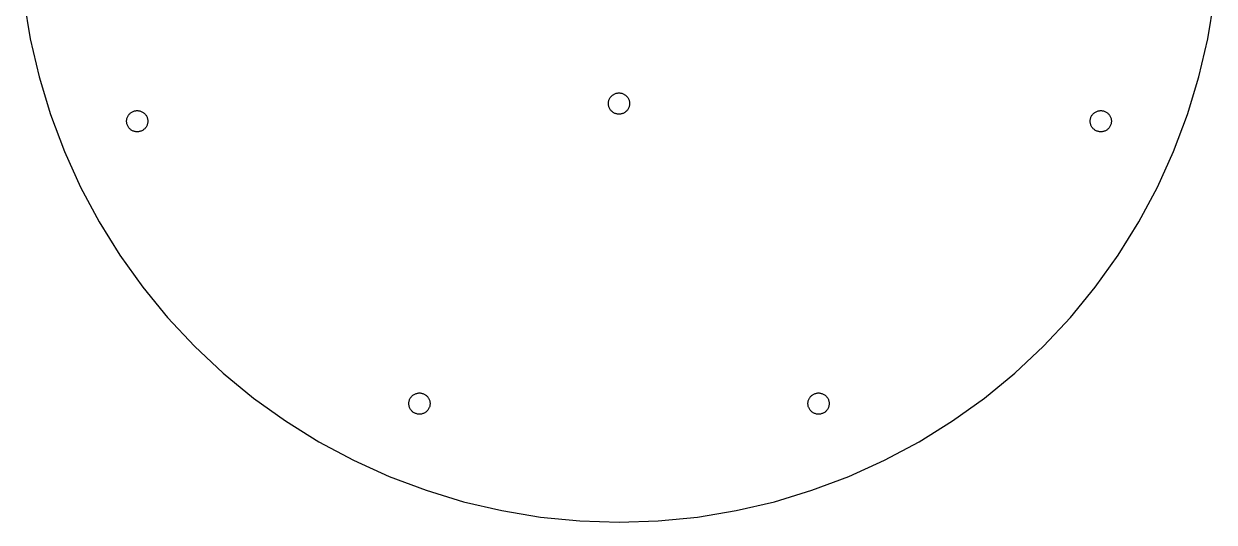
# Model space of a CAD drawing. Header units: metres. Extents: x -99 to 99, y -99 to 99.
# Drawn here: x -98.2 to 98.2, y -99 to -16.9 of the extents above; entities that cross this region are included whole.
import ezdxf

# ---------------------------------------------------------------- set-up
doc = ezdxf.new("R2010")
doc.units = ezdxf.units.M

msp = doc.modelspace()

# ---------------------------------------------------------------- linework, layer by layer
for p, q in [((-98.153, -12.9221), (-97.0977, -19.3139)), ((97.0977, -19.3139), (98.153, -12.9221)), ((-97.0977, -19.3139), (-95.6266, -25.6231)), ((95.6266, -25.6231), (97.0977, -19.3139)), ((-95.6266, -25.6231), (-93.7461, -31.8225)), ((93.7461, -31.8225), (95.6266, -25.6231)), ((-1.69037, -29.5471), (-1.65712, -29.4375)), ((-1.65712, -29.4375), (-1.61678, -29.3303)), ((-1.61678, -29.3303), (-1.56952, -29.226)), ((-1.56952, -29.226), (-1.51553, -29.125)), ((-1.51553, -29.125), (-1.45506, -29.0277)), ((-1.45506, -29.0277), (-1.38837, -28.9347)), ((-1.38837, -28.9347), (-1.31572, -28.8461)), ((-1.31572, -28.8461), (-1.23743, -28.7626)), ((-1.23743, -28.7626), (-1.15385, -28.6843)), ((-1.15385, -28.6843), (-1.06532, -28.6116)), ((-1.06532, -28.6116), (-0.972244, -28.5449)), ((-0.972244, -28.5449), (-0.875, -28.4845)), ((-0.875, -28.4845), (-0.774002, -28.4305)), ((-0.774002, -28.4305), (-0.669693, -28.3832)), ((-0.669693, -28.3832), (-0.562515, -28.3429)), ((-0.562515, -28.3429), (-0.452927, -28.3096)), ((-0.452927, -28.3096), (-0.3414, -28.2836)), ((-0.3414, -28.2836), (-0.228409, -28.265)), ((-0.228409, -28.265), (-0.114441, -28.2537)), ((-0.114441, -28.2537), (0, -28.25)), ((0, -28.25), (0.114441, -28.2537)), ((0.114441, -28.2537), (0.228409, -28.265)), ((0.228409, -28.265), (0.3414, -28.2836)), ((0.3414, -28.2836), (0.452927, -28.3096)), ((0.452927, -28.3096), (0.562515, -28.3429)), ((0.562515, -28.3429), (0.669693, -28.3832)), ((0.669693, -28.3832), (0.774002, -28.4305)), ((0.774002, -28.4305), (0.875, -28.4845)), ((0.875, -28.4845), (0.972244, -28.5449)), ((0.972244, -28.5449), (1.06532, -28.6116)), ((1.06532, -28.6116), (1.15385, -28.6843)), ((1.15385, -28.6843), (1.23743, -28.7626)), ((1.23743, -28.7626), (1.31572, -28.8461)), ((1.31572, -28.8461), (1.38837, -28.9347)), ((1.38837, -28.9347), (1.45506, -29.0277)), ((1.45506, -29.0277), (1.51553, -29.125)), ((1.51553, -29.125), (1.56952, -29.226)), ((1.56952, -29.226), (1.61678, -29.3303)), ((1.61678, -29.3303), (1.65712, -29.4375)), ((1.65712, -29.4375), (1.69037, -29.5471)), ((-80.4259, -31.4557), (-80.3286, -31.3952)), ((-80.3286, -31.3952), (-80.2276, -31.3412)), ((-80.2276, -31.3412), (-80.1233, -31.294)), ((-80.1233, -31.294), (-80.0161, -31.2536)), ((-80.0161, -31.2536), (-79.9066, -31.2204)), ((-79.9066, -31.2204), (-79.795, -31.1944)), ((-79.795, -31.1944), (-79.6821, -31.1757)), ((-79.6821, -31.1757), (-79.5681, -31.1645)), ((-79.5681, -31.1645), (-79.4536, -31.1608)), ((-79.4536, -31.1608), (-79.3392, -31.1645)), ((-79.3392, -31.1645), (-79.2252, -31.1757)), ((-79.2252, -31.1757), (-79.1122, -31.1944)), ((-79.1122, -31.1944), (-79.0007, -31.2204)), ((-79.0007, -31.2204), (-78.8911, -31.2536)), ((-78.8911, -31.2536), (-78.7839, -31.294)), ((-78.7839, -31.294), (-78.6796, -31.3412)), ((-78.6796, -31.3412), (-78.5786, -31.3952)), ((-78.5786, -31.3952), (-78.4814, -31.4557)), ((-1.75, -30), (-1.74625, -29.8855)), ((-1.74625, -30.1144), (-1.75, -30)), ((-1.74625, -29.8855), (-1.73502, -29.7716)), ((-1.73502, -30.2284), (-1.74625, -30.1144)), ((-1.73502, -29.7716), (-1.71637, -29.6586)), ((-1.71637, -30.3414), (-1.73502, -30.2284)), ((-1.71637, -29.6586), (-1.69037, -29.5471)), ((-1.69037, -30.4529), (-1.71637, -30.3414)), ((-1.65712, -30.5625), (-1.69037, -30.4529)), ((-1.61678, -30.6697), (-1.65712, -30.5625)), ((-1.56952, -30.774), (-1.61678, -30.6697)), ((-1.51553, -30.875), (-1.56952, -30.774)), ((-1.45506, -30.9722), (-1.51553, -30.875)), ((-1.38837, -31.0653), (-1.45506, -30.9722)), ((-1.31572, -31.1539), (-1.38837, -31.0653)), ((-1.23743, -31.2374), (-1.31572, -31.1539)), ((-1.15385, -31.3157), (-1.23743, -31.2374)), ((-1.06532, -31.3884), (-1.15385, -31.3157)), ((-0.972244, -31.4551), (-1.06532, -31.3884)), ((1.06532, -31.3884), (0.972244, -31.4551)), ((1.15385, -31.3157), (1.06532, -31.3884)), ((1.23743, -31.2374), (1.15385, -31.3157)), ((1.31572, -31.1539), (1.23743, -31.2374)), ((1.38837, -31.0653), (1.31572, -31.1539)), ((1.45506, -30.9722), (1.38837, -31.0653)), ((1.51553, -30.875), (1.45506, -30.9722)), ((1.56952, -30.774), (1.51553, -30.875)), ((1.61678, -30.6697), (1.56952, -30.774)), ((1.65712, -30.5625), (1.61678, -30.6697)), ((1.69037, -30.4529), (1.65712, -30.5625)), ((1.69037, -29.5471), (1.71637, -29.6586)), ((1.71637, -30.3414), (1.69037, -30.4529)), ((1.71637, -29.6586), (1.73502, -29.7716)), ((1.73502, -30.2284), (1.71637, -30.3414)), ((1.73502, -29.7716), (1.74625, -29.8855)), ((1.74625, -30.1144), (1.73502, -30.2284)), ((1.74625, -29.8855), (1.75, -30)), ((1.75, -30), (1.74625, -30.1144)), ((78.4814, -31.4557), (78.5786, -31.3952)), ((78.5786, -31.3952), (78.6796, -31.3412)), ((78.6796, -31.3412), (78.7839, -31.294)), ((78.7839, -31.294), (78.8911, -31.2536)), ((78.8911, -31.2536), (79.0007, -31.2204)), ((79.0007, -31.2204), (79.1122, -31.1944)), ((79.1122, -31.1944), (79.2252, -31.1757)), ((79.2252, -31.1757), (79.3392, -31.1645)), ((79.3392, -31.1645), (79.4536, -31.1608)), ((79.4536, -31.1608), (79.5681, -31.1645)), ((79.5681, -31.1645), (79.6821, -31.1757)), ((79.6821, -31.1757), (79.795, -31.1944)), ((79.795, -31.1944), (79.9066, -31.2204)), ((79.9066, -31.2204), (80.0161, -31.2536)), ((80.0161, -31.2536), (80.1233, -31.294)), ((80.1233, -31.294), (80.2276, -31.3412)), ((80.2276, -31.3412), (80.3286, -31.3952)), ((80.3286, -31.3952), (80.4259, -31.4557)), ((-93.7461, -31.8225), (-91.4641, -37.8857)), ((-81.2036, -32.9108), (-81.1999, -32.7963)), ((-81.1999, -33.0252), (-81.2036, -32.9108)), ((-81.1999, -32.7963), (-81.1887, -32.6823)), ((-81.1887, -33.1392), (-81.1999, -33.0252)), ((-81.1887, -32.6823), (-81.17, -32.5694)), ((-81.17, -33.2522), (-81.1887, -33.1392)), ((-81.17, -32.5694), (-81.144, -32.4578)), ((-81.144, -33.3637), (-81.17, -33.2522)), ((-81.144, -32.4578), (-81.1108, -32.3483)), ((-81.1108, -33.4733), (-81.144, -33.3637)), ((-81.1108, -32.3483), (-81.0704, -32.2411)), ((-81.0704, -32.2411), (-81.0232, -32.1368)), ((-81.0232, -32.1368), (-80.9692, -32.0358)), ((-80.9692, -32.0358), (-80.9087, -31.9385)), ((-80.9087, -31.9385), (-80.842, -31.8454)), ((-80.842, -31.8454), (-80.7693, -31.7569)), ((-80.7693, -31.7569), (-80.6911, -31.6733)), ((-80.6911, -31.6733), (-80.6075, -31.595)), ((-80.6075, -31.595), (-80.519, -31.5224)), ((-80.519, -31.5224), (-80.4259, -31.4557)), ((-78.4814, -31.4557), (-78.3883, -31.5224)), ((-78.3883, -31.5224), (-78.2998, -31.595)), ((-78.2998, -31.595), (-78.2162, -31.6733)), ((-78.2162, -31.6733), (-78.1379, -31.7569)), ((-78.1379, -31.7569), (-78.0653, -31.8454)), ((-78.0653, -31.8454), (-77.9986, -31.9385)), ((-77.9986, -31.9385), (-77.9381, -32.0358)), ((-77.9381, -32.0358), (-77.8841, -32.1368)), ((-77.8841, -32.1368), (-77.8368, -32.2411)), ((-77.8368, -32.2411), (-77.7965, -32.3483)), ((-77.7965, -32.3483), (-77.7633, -32.4578)), ((-77.7633, -33.3637), (-77.7965, -33.4733)), ((-77.7633, -32.4578), (-77.7373, -32.5694)), ((-77.7373, -33.2522), (-77.7633, -33.3637)), ((-77.7373, -32.5694), (-77.7186, -32.6823)), ((-77.7186, -33.1392), (-77.7373, -33.2522)), ((-77.7186, -32.6823), (-77.7074, -32.7963)), ((-77.7074, -33.0252), (-77.7186, -33.1392)), ((-77.7074, -32.7963), (-77.7036, -32.9108)), ((-77.7036, -32.9108), (-77.7074, -33.0252)), ((-0.875, -31.5155), (-0.972244, -31.4551)), ((-0.774002, -31.5695), (-0.875, -31.5155)), ((-0.669693, -31.6168), (-0.774002, -31.5695)), ((-0.562515, -31.6571), (-0.669693, -31.6168)), ((-0.452927, -31.6904), (-0.562515, -31.6571)), ((-0.3414, -31.7164), (-0.452927, -31.6904)), ((-0.228409, -31.735), (-0.3414, -31.7164)), ((-0.114441, -31.7462), (-0.228409, -31.735)), ((0, -31.75), (-0.114441, -31.7462)), ((0.114441, -31.7462), (0, -31.75)), ((0.228409, -31.735), (0.114441, -31.7462)), ((0.3414, -31.7164), (0.228409, -31.735)), ((0.452927, -31.6904), (0.3414, -31.7164)), ((0.562515, -31.6571), (0.452927, -31.6904)), ((0.669693, -31.6168), (0.562515, -31.6571)), ((0.774002, -31.5695), (0.669693, -31.6168)), ((0.875, -31.5155), (0.774002, -31.5695)), ((0.972244, -31.4551), (0.875, -31.5155)), ((77.7036, -32.9108), (77.7074, -32.7963)), ((77.7074, -33.0252), (77.7036, -32.9108)), ((77.7074, -32.7963), (77.7186, -32.6823)), ((77.7186, -33.1392), (77.7074, -33.0252)), ((77.7186, -32.6823), (77.7373, -32.5694)), ((77.7373, -33.2522), (77.7186, -33.1392)), ((77.7373, -32.5694), (77.7633, -32.4578)), ((77.7633, -33.3637), (77.7373, -33.2522)), ((77.7633, -32.4578), (77.7965, -32.3483)), ((77.7965, -33.4733), (77.7633, -33.3637)), ((77.7965, -32.3483), (77.8368, -32.2411)), ((77.8368, -32.2411), (77.8841, -32.1368)), ((77.8841, -32.1368), (77.9381, -32.0358)), ((77.9381, -32.0358), (77.9986, -31.9385)), ((77.9986, -31.9385), (78.0653, -31.8454)), ((78.0653, -31.8454), (78.1379, -31.7569)), ((78.1379, -31.7569), (78.2162, -31.6733)), ((78.2162, -31.6733), (78.2998, -31.595)), ((78.2998, -31.595), (78.3883, -31.5224)), ((78.3883, -31.5224), (78.4814, -31.4557)), ((80.4259, -31.4557), (80.519, -31.5224)), ((80.519, -31.5224), (80.6075, -31.595)), ((80.6075, -31.595), (80.6911, -31.6733)), ((80.6911, -31.6733), (80.7693, -31.7569)), ((80.7693, -31.7569), (80.842, -31.8454)), ((80.842, -31.8454), (80.9087, -31.9385)), ((80.9087, -31.9385), (80.9692, -32.0358)), ((80.9692, -32.0358), (81.0232, -32.1368)), ((81.0232, -32.1368), (81.0704, -32.2411)), ((81.0704, -32.2411), (81.1108, -32.3483)), ((81.1108, -32.3483), (81.144, -32.4578)), ((81.144, -33.3637), (81.1108, -33.4733)), ((81.144, -32.4578), (81.17, -32.5694)), ((81.17, -33.2522), (81.144, -33.3637)), ((81.17, -32.5694), (81.1887, -32.6823)), ((81.1887, -33.1392), (81.17, -33.2522)), ((81.1887, -32.6823), (81.1999, -32.7963)), ((81.1999, -33.0252), (81.1887, -33.1392)), ((81.1999, -32.7963), (81.2036, -32.9108)), ((81.2036, -32.9108), (81.1999, -33.0252)), ((91.4641, -37.8857), (93.7461, -31.8225)), ((-81.0704, -33.5805), (-81.1108, -33.4733)), ((-81.0232, -33.6848), (-81.0704, -33.5805)), ((-80.9692, -33.7858), (-81.0232, -33.6848)), ((-80.9087, -33.883), (-80.9692, -33.7858)), ((-80.842, -33.9761), (-80.9087, -33.883)), ((-80.7693, -34.0646), (-80.842, -33.9761)), ((-80.6911, -34.1482), (-80.7693, -34.0646)), ((-80.6075, -34.2265), (-80.6911, -34.1482)), ((-80.519, -34.2991), (-80.6075, -34.2265)), ((-80.4259, -34.3658), (-80.519, -34.2991)), ((-80.3286, -34.4263), (-80.4259, -34.3658)), ((-80.2276, -34.4803), (-80.3286, -34.4263)), ((-80.1233, -34.5276), (-80.2276, -34.4803)), ((-80.0161, -34.5679), (-80.1233, -34.5276)), ((-79.9066, -34.6011), (-80.0161, -34.5679)), ((-79.795, -34.6271), (-79.9066, -34.6011)), ((-79.6821, -34.6458), (-79.795, -34.6271)), ((-79.5681, -34.657), (-79.6821, -34.6458)), ((-79.4536, -34.6608), (-79.5681, -34.657)), ((-79.3392, -34.657), (-79.4536, -34.6608)), ((-79.2252, -34.6458), (-79.3392, -34.657)), ((-79.1122, -34.6271), (-79.2252, -34.6458)), ((-79.0007, -34.6011), (-79.1122, -34.6271)), ((-78.8911, -34.5679), (-79.0007, -34.6011)), ((-78.7839, -34.5276), (-78.8911, -34.5679)), ((-78.6796, -34.4803), (-78.7839, -34.5276)), ((-78.5786, -34.4263), (-78.6796, -34.4803)), ((-78.4814, -34.3658), (-78.5786, -34.4263)), ((-78.3883, -34.2991), (-78.4814, -34.3658)), ((-78.2998, -34.2265), (-78.3883, -34.2991)), ((-78.2162, -34.1482), (-78.2998, -34.2265)), ((-78.1379, -34.0646), (-78.2162, -34.1482)), ((-78.0653, -33.9761), (-78.1379, -34.0646)), ((-77.9986, -33.883), (-78.0653, -33.9761)), ((-77.9381, -33.7858), (-77.9986, -33.883)), ((-77.8841, -33.6848), (-77.9381, -33.7858)), ((-77.8368, -33.5805), (-77.8841, -33.6848)), ((-77.7965, -33.4733), (-77.8368, -33.5805)), ((77.8368, -33.5805), (77.7965, -33.4733)), ((77.8841, -33.6848), (77.8368, -33.5805)), ((77.9381, -33.7858), (77.8841, -33.6848)), ((77.9986, -33.883), (77.9381, -33.7858)), ((78.0653, -33.9761), (77.9986, -33.883)), ((78.1379, -34.0646), (78.0653, -33.9761)), ((78.2162, -34.1482), (78.1379, -34.0646)), ((78.2998, -34.2265), (78.2162, -34.1482)), ((78.3883, -34.2991), (78.2998, -34.2265)), ((78.4814, -34.3658), (78.3883, -34.2991)), ((78.5786, -34.4263), (78.4814, -34.3658)), ((78.6796, -34.4803), (78.5786, -34.4263)), ((78.7839, -34.5276), (78.6796, -34.4803)), ((78.8911, -34.5679), (78.7839, -34.5276)), ((79.0007, -34.6011), (78.8911, -34.5679)), ((79.1122, -34.6271), (79.0007, -34.6011)), ((79.2252, -34.6458), (79.1122, -34.6271)), ((79.3392, -34.657), (79.2252, -34.6458)), ((79.4536, -34.6608), (79.3392, -34.657)), ((79.5681, -34.657), (79.4536, -34.6608)), ((79.6821, -34.6458), (79.5681, -34.657)), ((79.795, -34.6271), (79.6821, -34.6458)), ((79.9066, -34.6011), (79.795, -34.6271)), ((80.0161, -34.5679), (79.9066, -34.6011)), ((80.1233, -34.5276), (80.0161, -34.5679)), ((80.2276, -34.4803), (80.1233, -34.5276)), ((80.3286, -34.4263), (80.2276, -34.4803)), ((80.4259, -34.3658), (80.3286, -34.4263)), ((80.519, -34.2991), (80.4259, -34.3658)), ((80.6075, -34.2265), (80.519, -34.2991)), ((80.6911, -34.1482), (80.6075, -34.2265)), ((80.7693, -34.0646), (80.6911, -34.1482)), ((80.842, -33.9761), (80.7693, -34.0646)), ((80.9087, -33.883), (80.842, -33.9761)), ((80.9692, -33.7858), (80.9087, -33.883)), ((81.0232, -33.6848), (80.9692, -33.7858)), ((81.0704, -33.5805), (81.0232, -33.6848)), ((81.1108, -33.4733), (81.0704, -33.5805)), ((-91.4641, -37.8857), (-88.7904, -43.7866)), ((88.7904, -43.7866), (91.4641, -37.8857)), ((-88.7904, -43.7866), (-85.7365, -49.5)), ((85.7365, -49.5), (88.7904, -43.7866)), ((-85.7365, -49.5), (-82.3155, -55.0014)), ((82.3155, -55.0014), (85.7365, -49.5)), ((-82.3155, -55.0014), (-78.542, -60.2674)), ((78.542, -60.2674), (82.3155, -55.0014)), ((-78.542, -60.2674), (-74.4321, -65.2752)), ((74.4321, -65.2752), (78.542, -60.2674)), ((-74.4321, -65.2752), (-70.0036, -70.0036)), ((70.0036, -70.0036), (74.4321, -65.2752)), ((-70.0036, -70.0036), (-65.2752, -74.4321)), ((65.2752, -74.4321), (70.0036, -70.0036)), ((-65.2752, -74.4321), (-60.2674, -78.542)), ((60.2674, -78.542), (65.2752, -74.4321)), ((-34.4263, -78.5786), (-34.3658, -78.4814)), ((-34.3658, -78.4814), (-34.2991, -78.3883)), ((-34.2991, -78.3883), (-34.2265, -78.2998)), ((-34.2265, -78.2998), (-34.1482, -78.2162)), ((-34.1482, -78.2162), (-34.0646, -78.1379)), ((-34.0646, -78.1379), (-33.9761, -78.0653)), ((-33.9761, -78.0653), (-33.883, -77.9986)), ((-33.883, -77.9986), (-33.7858, -77.9381)), ((-33.7858, -77.9381), (-33.6848, -77.8841)), ((-33.6848, -77.8841), (-33.5805, -77.8368)), ((-33.5805, -77.8368), (-33.4733, -77.7965)), ((-33.4733, -77.7965), (-33.3637, -77.7633)), ((-33.3637, -77.7633), (-33.2522, -77.7373)), ((-33.2522, -77.7373), (-33.1392, -77.7186)), ((-33.1392, -77.7186), (-33.0252, -77.7074)), ((-33.0252, -77.7074), (-32.9108, -77.7036)), ((-32.9108, -77.7036), (-32.7963, -77.7074)), ((-32.7963, -77.7074), (-32.6823, -77.7186)), ((-32.6823, -77.7186), (-32.5694, -77.7373)), ((-32.5694, -77.7373), (-32.4578, -77.7633)), ((-32.4578, -77.7633), (-32.3483, -77.7965)), ((-32.3483, -77.7965), (-32.2411, -77.8368)), ((-32.2411, -77.8368), (-32.1368, -77.8841)), ((-32.1368, -77.8841), (-32.0358, -77.9381)), ((-32.0358, -77.9381), (-31.9385, -77.9986)), ((-31.9385, -77.9986), (-31.8454, -78.0653)), ((-31.8454, -78.0653), (-31.7569, -78.1379)), ((-31.7569, -78.1379), (-31.6733, -78.2162)), ((-31.6733, -78.2162), (-31.595, -78.2998)), ((-31.595, -78.2998), (-31.5224, -78.3883)), ((-31.5224, -78.3883), (-31.4557, -78.4814)), ((-31.4557, -78.4814), (-31.3952, -78.5786)), ((31.3952, -78.5786), (31.4557, -78.4814)), ((31.4557, -78.4814), (31.5224, -78.3883)), ((31.5224, -78.3883), (31.595, -78.2998)), ((31.595, -78.2998), (31.6733, -78.2162)), ((31.6733, -78.2162), (31.7569, -78.1379)), ((31.7569, -78.1379), (31.8454, -78.0653)), ((31.8454, -78.0653), (31.9385, -77.9986)), ((31.9385, -77.9986), (32.0358, -77.9381)), ((32.0358, -77.9381), (32.1368, -77.8841)), ((32.1368, -77.8841), (32.2411, -77.8368)), ((32.2411, -77.8368), (32.3483, -77.7965)), ((32.3483, -77.7965), (32.4578, -77.7633)), ((32.4578, -77.7633), (32.5694, -77.7373)), ((32.5694, -77.7373), (32.6823, -77.7186)), ((32.6823, -77.7186), (32.7963, -77.7074)), ((32.7963, -77.7074), (32.9108, -77.7036)), ((32.9108, -77.7036), (33.0252, -77.7074)), ((33.0252, -77.7074), (33.1392, -77.7186)), ((33.1392, -77.7186), (33.2522, -77.7373)), ((33.2522, -77.7373), (33.3637, -77.7633)), ((33.3637, -77.7633), (33.4733, -77.7965)), ((33.4733, -77.7965), (33.5805, -77.8368)), ((33.5805, -77.8368), (33.6848, -77.8841)), ((33.6848, -77.8841), (33.7858, -77.9381)), ((33.7858, -77.9381), (33.883, -77.9986)), ((33.883, -77.9986), (33.9761, -78.0653)), ((33.9761, -78.0653), (34.0646, -78.1379)), ((34.0646, -78.1379), (34.1482, -78.2162)), ((34.1482, -78.2162), (34.2265, -78.2998)), ((34.2265, -78.2998), (34.2991, -78.3883)), ((34.2991, -78.3883), (34.3658, -78.4814)), ((34.3658, -78.4814), (34.4263, -78.5786)), ((-60.2674, -78.542), (-55.0014, -82.3155)), ((-34.6608, -79.4536), (-34.657, -79.3392)), ((-34.657, -79.5681), (-34.6608, -79.4536)), ((-34.657, -79.3392), (-34.6458, -79.2252)), ((-34.6458, -79.6821), (-34.657, -79.5681)), ((-34.6458, -79.2252), (-34.6271, -79.1122)), ((-34.6271, -79.795), (-34.6458, -79.6821)), ((-34.6271, -79.1122), (-34.6011, -79.0007)), ((-34.6011, -79.9066), (-34.6271, -79.795)), ((-34.6011, -79.0007), (-34.5679, -78.8911)), ((-34.5679, -80.0161), (-34.6011, -79.9066)), ((-34.5679, -78.8911), (-34.5276, -78.7839)), ((-34.5276, -80.1233), (-34.5679, -80.0161)), ((-34.5276, -78.7839), (-34.4803, -78.6796)), ((-34.4803, -80.2276), (-34.5276, -80.1233)), ((-34.4803, -78.6796), (-34.4263, -78.5786)), ((-34.4263, -80.3286), (-34.4803, -80.2276)), ((-34.3658, -80.4259), (-34.4263, -80.3286)), ((-34.2991, -80.519), (-34.3658, -80.4259)), ((-31.4557, -80.4259), (-31.5224, -80.519)), ((-31.3952, -80.3286), (-31.4557, -80.4259)), ((-31.3952, -78.5786), (-31.3412, -78.6796)), ((-31.3412, -80.2276), (-31.3952, -80.3286)), ((-31.3412, -78.6796), (-31.294, -78.7839)), ((-31.294, -80.1233), (-31.3412, -80.2276)), ((-31.294, -78.7839), (-31.2536, -78.8911)), ((-31.2536, -80.0161), (-31.294, -80.1233)), ((-31.2536, -78.8911), (-31.2204, -79.0007)), ((-31.2204, -79.9066), (-31.2536, -80.0161)), ((-31.2204, -79.0007), (-31.1944, -79.1122)), ((-31.1944, -79.795), (-31.2204, -79.9066)), ((-31.1944, -79.1122), (-31.1757, -79.2252)), ((-31.1757, -79.6821), (-31.1944, -79.795)), ((-31.1757, -79.2252), (-31.1645, -79.3392)), ((-31.1645, -79.5681), (-31.1757, -79.6821)), ((-31.1645, -79.3392), (-31.1608, -79.4536)), ((-31.1608, -79.4536), (-31.1645, -79.5681)), ((31.1608, -79.4536), (31.1645, -79.3392)), ((31.1645, -79.5681), (31.1608, -79.4536)), ((31.1645, -79.3392), (31.1757, -79.2252)), ((31.1757, -79.6821), (31.1645, -79.5681)), ((31.1757, -79.2252), (31.1944, -79.1122)), ((31.1944, -79.795), (31.1757, -79.6821)), ((31.1944, -79.1122), (31.2204, -79.0007)), ((31.2204, -79.9066), (31.1944, -79.795)), ((31.2204, -79.0007), (31.2536, -78.8911)), ((31.2536, -80.0161), (31.2204, -79.9066)), ((31.2536, -78.8911), (31.294, -78.7839)), ((31.294, -80.1233), (31.2536, -80.0161)), ((31.294, -78.7839), (31.3412, -78.6796)), ((31.3412, -80.2276), (31.294, -80.1233)), ((31.3412, -78.6796), (31.3952, -78.5786)), ((31.3952, -80.3286), (31.3412, -80.2276)), ((31.4557, -80.4259), (31.3952, -80.3286)), ((31.5224, -80.519), (31.4557, -80.4259)), ((34.3658, -80.4259), (34.2991, -80.519)), ((34.4263, -80.3286), (34.3658, -80.4259)), ((34.4263, -78.5786), (34.4803, -78.6796)), ((34.4803, -80.2276), (34.4263, -80.3286)), ((34.4803, -78.6796), (34.5276, -78.7839)), ((34.5276, -80.1233), (34.4803, -80.2276)), ((34.5276, -78.7839), (34.5679, -78.8911)), ((34.5679, -80.0161), (34.5276, -80.1233)), ((34.5679, -78.8911), (34.6011, -79.0007)), ((34.6011, -79.9066), (34.5679, -80.0161)), ((34.6011, -79.0007), (34.6271, -79.1122)), ((34.6271, -79.795), (34.6011, -79.9066)), ((34.6271, -79.1122), (34.6458, -79.2252)), ((34.6458, -79.6821), (34.6271, -79.795)), ((34.6458, -79.2252), (34.657, -79.3392)), ((34.657, -79.5681), (34.6458, -79.6821)), ((34.657, -79.3392), (34.6608, -79.4536)), ((34.6608, -79.4536), (34.657, -79.5681)), ((55.0014, -82.3155), (60.2674, -78.542)), ((-55.0014, -82.3155), (-49.5, -85.7365)), ((-34.2265, -80.6075), (-34.2991, -80.519)), ((-34.1482, -80.6911), (-34.2265, -80.6075)), ((-34.0646, -80.7693), (-34.1482, -80.6911)), ((-33.9761, -80.842), (-34.0646, -80.7693)), ((-33.883, -80.9087), (-33.9761, -80.842)), ((-33.7858, -80.9692), (-33.883, -80.9087)), ((-33.6848, -81.0232), (-33.7858, -80.9692)), ((-33.5805, -81.0704), (-33.6848, -81.0232)), ((-33.4733, -81.1108), (-33.5805, -81.0704)), ((-33.3637, -81.144), (-33.4733, -81.1108)), ((-33.2522, -81.17), (-33.3637, -81.144)), ((-33.1392, -81.1887), (-33.2522, -81.17)), ((-33.0252, -81.1999), (-33.1392, -81.1887)), ((-32.9108, -81.2036), (-33.0252, -81.1999)), ((-32.7963, -81.1999), (-32.9108, -81.2036)), ((-32.6823, -81.1887), (-32.7963, -81.1999)), ((-32.5694, -81.17), (-32.6823, -81.1887)), ((-32.4578, -81.144), (-32.5694, -81.17)), ((-32.3483, -81.1108), (-32.4578, -81.144)), ((-32.2411, -81.0704), (-32.3483, -81.1108)), ((-32.1368, -81.0232), (-32.2411, -81.0704)), ((-32.0358, -80.9692), (-32.1368, -81.0232)), ((-31.9385, -80.9087), (-32.0358, -80.9692)), ((-31.8454, -80.842), (-31.9385, -80.9087)), ((-31.7569, -80.7693), (-31.8454, -80.842)), ((-31.6733, -80.6911), (-31.7569, -80.7693)), ((-31.595, -80.6075), (-31.6733, -80.6911)), ((-31.5224, -80.519), (-31.595, -80.6075)), ((31.595, -80.6075), (31.5224, -80.519)), ((31.6733, -80.6911), (31.595, -80.6075)), ((31.7569, -80.7693), (31.6733, -80.6911)), ((31.8454, -80.842), (31.7569, -80.7693)), ((31.9385, -80.9087), (31.8454, -80.842)), ((32.0358, -80.9692), (31.9385, -80.9087)), ((32.1368, -81.0232), (32.0358, -80.9692)), ((32.2411, -81.0704), (32.1368, -81.0232)), ((32.3483, -81.1108), (32.2411, -81.0704)), ((32.4578, -81.144), (32.3483, -81.1108)), ((32.5694, -81.17), (32.4578, -81.144)), ((32.6823, -81.1887), (32.5694, -81.17)), ((32.7963, -81.1999), (32.6823, -81.1887)), ((32.9108, -81.2036), (32.7963, -81.1999)), ((33.0252, -81.1999), (32.9108, -81.2036)), ((33.1392, -81.1887), (33.0252, -81.1999)), ((33.2522, -81.17), (33.1392, -81.1887)), ((33.3637, -81.144), (33.2522, -81.17)), ((33.4733, -81.1108), (33.3637, -81.144)), ((33.5805, -81.0704), (33.4733, -81.1108)), ((33.6848, -81.0232), (33.5805, -81.0704)), ((33.7858, -80.9692), (33.6848, -81.0232)), ((33.883, -80.9087), (33.7858, -80.9692)), ((33.9761, -80.842), (33.883, -80.9087)), ((34.0646, -80.7693), (33.9761, -80.842)), ((34.1482, -80.6911), (34.0646, -80.7693)), ((34.2265, -80.6075), (34.1482, -80.6911)), ((34.2991, -80.519), (34.2265, -80.6075)), ((49.5, -85.7365), (55.0014, -82.3155)), ((-49.5, -85.7365), (-43.7866, -88.7904)), ((43.7866, -88.7904), (49.5, -85.7365)), ((-43.7866, -88.7904), (-37.8857, -91.4641)), ((37.8857, -91.4641), (43.7866, -88.7904)), ((-37.8857, -91.4641), (-31.8225, -93.7461)), ((31.8225, -93.7461), (37.8857, -91.4641)), ((-31.8225, -93.7461), (-25.6231, -95.6266)), ((25.6231, -95.6266), (31.8225, -93.7461)), ((-25.6231, -95.6266), (-19.3139, -97.0977)), ((19.3139, -97.0977), (25.6231, -95.6266)), ((-19.3139, -97.0977), (-12.9221, -98.153)), ((-12.9221, -98.153), (-6.4749, -98.788)), ((6.4749, -98.788), (12.9221, -98.153)), ((12.9221, -98.153), (19.3139, -97.0977)), ((-6.4749, -98.788), (0, -99)), ((0, -99), (6.4749, -98.788))]:
    msp.add_line(p, q)

doc.saveas('drawing.dxf')
